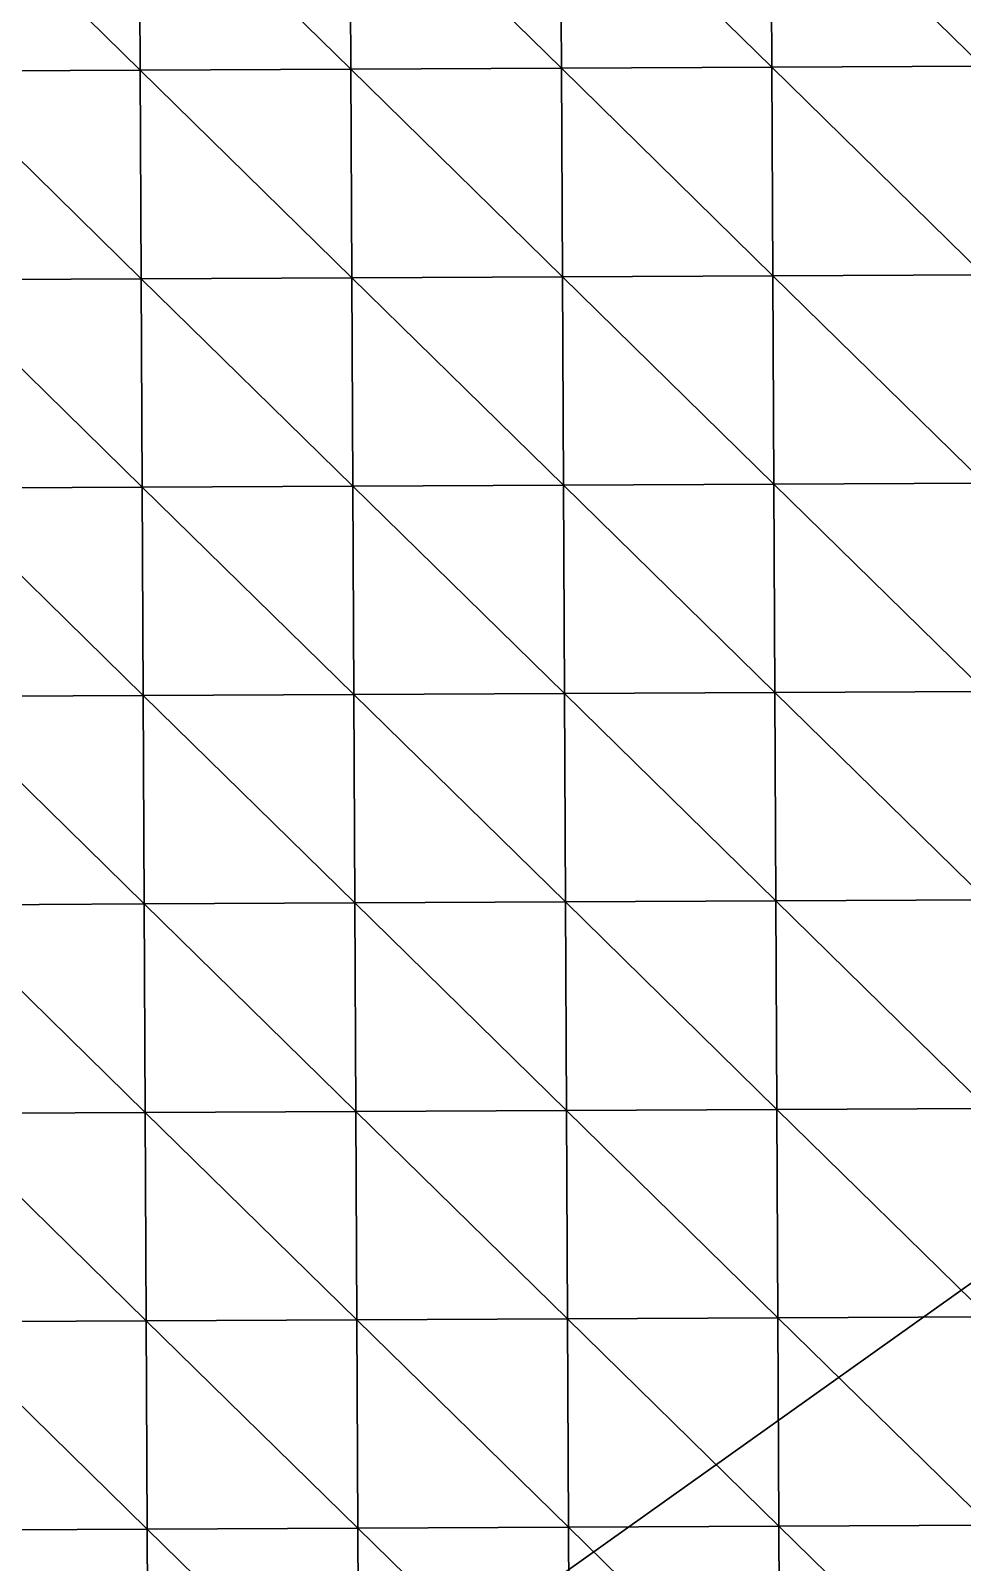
# Model space of a CAD drawing. Extents: x -372 to 678, y -263 to 741.
# Drawn here: x 217.4 to 273, y 438 to 529.4 of the extents above; entities that cross this region are included whole.
import ezdxf

# ---------------------------------------------------------------- set-up
doc = ezdxf.new("R2010")
doc.units = 0
doc.header["$LTSCALE"] = 0.0254
doc.layers.get('0').update_dxf_attribs({"linetype": 'CONTINUOUS'})
doc.layers.add('LOCATION_SNAPSHOT', color=144, linetype='CONTINUOUS')
doc.layers.add('LOCATION_TERRAIN', color=36, linetype='CONTINUOUS')

# ---------------------------------------------------------------- blocks, each defined once
blk = doc.blocks.new('LOCATION_SNAPSHOT_1')
at = {"color": 8}
mesh = blk.add_polyface(dxfattribs=at)
corners = [(-63.49, 214.773), (675.116, 740.668), (-66.007, 737.092), (677.638, 218.347)]
mesh.append_faces([[corners[k] for k in face] for face in [(0, 1, 2), (1, 0, 3)]], dxfattribs={"vtx0": -1, "color": 8})
blk = doc.blocks.new('LOCATION_TERRAIN_1')
at = {"color": 8}
mesh = blk.add_polyface(dxfattribs=at)
corners = [(223.925, 527.07, -0.223), (223.865, 539.506, 0.473), (211.303, 539.445, -0.756)]
mesh.append_faces([[corners[k] for k in face] for face in [(0, 1, 2)]], dxfattribs={"color": 8})
mesh = blk.add_polyface(dxfattribs=at)
corners = [(223.925, 527.07, -0.223), (211.303, 539.445, -0.756), (211.363, 527.009, -1.235)]
mesh.append_faces([[corners[k] for k in face] for face in [(0, 1, 2)]], dxfattribs={"color": 8})
mesh = blk.add_polyface(dxfattribs=at)
corners = [(236.486, 527.13, 0.789), (236.426, 539.567, 1.703), (223.865, 539.506, 0.473)]
mesh.append_faces([[corners[k] for k in face] for face in [(0, 1, 2)]], dxfattribs={"color": 8})
mesh = blk.add_polyface(dxfattribs=at)
corners = [(236.486, 527.13, 0.789), (223.865, 539.506, 0.473), (223.925, 527.07, -0.223)]
mesh.append_faces([[corners[k] for k in face] for face in [(0, 1, 2)]], dxfattribs={"color": 8})
mesh = blk.add_polyface(dxfattribs=at)
corners = [(249.047, 527.191, 1.569), (248.987, 539.627, 2.555), (236.426, 539.567, 1.703)]
mesh.append_faces([[corners[k] for k in face] for face in [(0, 1, 2)]], dxfattribs={"color": 8})
mesh = blk.add_polyface(dxfattribs=at)
corners = [(249.047, 527.191, 1.569), (236.426, 539.567, 1.703), (236.486, 527.13, 0.789)]
mesh.append_faces([[corners[k] for k in face] for face in [(0, 1, 2)]], dxfattribs={"color": 8})
mesh = blk.add_polyface(dxfattribs=at)
corners = [(261.609, 527.252, 2.229), (261.549, 539.688, 3.215), (248.987, 539.627, 2.555)]
mesh.append_faces([[corners[k] for k in face] for face in [(0, 1, 2)]], dxfattribs={"color": 8})
mesh = blk.add_polyface(dxfattribs=at)
corners = [(261.609, 527.252, 2.229), (248.987, 539.627, 2.555), (249.047, 527.191, 1.569)]
mesh.append_faces([[corners[k] for k in face] for face in [(0, 1, 2)]], dxfattribs={"color": 8})
mesh = blk.add_polyface(dxfattribs=at)
corners = [(274.17, 527.312, 2.889), (274.11, 539.748, 3.875), (261.549, 539.688, 3.215)]
mesh.append_faces([[corners[k] for k in face] for face in [(0, 1, 2)]], dxfattribs={"color": 8})
mesh = blk.add_polyface(dxfattribs=at)
corners = [(274.17, 527.312, 2.889), (261.549, 539.688, 3.215), (261.609, 527.252, 2.229)]
mesh.append_faces([[corners[k] for k in face] for face in [(0, 1, 2)]], dxfattribs={"color": 8})
mesh = blk.add_polyface(dxfattribs=at)
corners = [(223.985, 514.634, -0.46), (223.925, 527.07, -0.223), (211.363, 527.009, -1.235)]
mesh.append_faces([[corners[k] for k in face] for face in [(0, 1, 2)]], dxfattribs={"color": 8})
mesh = blk.add_polyface(dxfattribs=at)
corners = [(223.985, 514.634, -0.46), (211.363, 527.009, -1.235), (211.423, 514.573, -1.352)]
mesh.append_faces([[corners[k] for k in face] for face in [(0, 1, 2)]], dxfattribs={"color": 8})
mesh = blk.add_polyface(dxfattribs=at)
corners = [(236.546, 514.694, 0.433), (236.486, 527.13, 0.789), (223.925, 527.07, -0.223)]
mesh.append_faces([[corners[k] for k in face] for face in [(0, 1, 2)]], dxfattribs={"color": 8})
mesh = blk.add_polyface(dxfattribs=at)
corners = [(236.546, 514.694, 0.433), (223.925, 527.07, -0.223), (223.985, 514.634, -0.46)]
mesh.append_faces([[corners[k] for k in face] for face in [(0, 1, 2)]], dxfattribs={"color": 8})
mesh = blk.add_polyface(dxfattribs=at)
corners = [(249.107, 514.755, 1.172), (249.047, 527.191, 1.569), (236.486, 527.13, 0.789)]
mesh.append_faces([[corners[k] for k in face] for face in [(0, 1, 2)]], dxfattribs={"color": 8})
mesh = blk.add_polyface(dxfattribs=at)
corners = [(249.107, 514.755, 1.172), (236.486, 527.13, 0.789), (236.546, 514.694, 0.433)]
mesh.append_faces([[corners[k] for k in face] for face in [(0, 1, 2)]], dxfattribs={"color": 8})
mesh = blk.add_polyface(dxfattribs=at)
corners = [(261.669, 514.815, 1.832), (261.609, 527.252, 2.229), (249.047, 527.191, 1.569)]
mesh.append_faces([[corners[k] for k in face] for face in [(0, 1, 2)]], dxfattribs={"color": 8})
mesh = blk.add_polyface(dxfattribs=at)
corners = [(261.669, 514.815, 1.832), (249.047, 527.191, 1.569), (249.107, 514.755, 1.172)]
mesh.append_faces([[corners[k] for k in face] for face in [(0, 1, 2)]], dxfattribs={"color": 8})
mesh = blk.add_polyface(dxfattribs=at)
corners = [(274.23, 514.876, 2.492), (274.17, 527.312, 2.889), (261.609, 527.252, 2.229)]
mesh.append_faces([[corners[k] for k in face] for face in [(0, 1, 2)]], dxfattribs={"color": 8})
mesh = blk.add_polyface(dxfattribs=at)
corners = [(274.23, 514.876, 2.492), (261.609, 527.252, 2.229), (261.669, 514.815, 1.832)]
mesh.append_faces([[corners[k] for k in face] for face in [(0, 1, 2)]], dxfattribs={"color": 8})
mesh = blk.add_polyface(dxfattribs=at)
corners = [(224.045, 502.197, -0.643), (223.985, 514.634, -0.46), (211.423, 514.573, -1.352)]
mesh.append_faces([[corners[k] for k in face] for face in [(0, 1, 2)]], dxfattribs={"color": 8})
mesh = blk.add_polyface(dxfattribs=at)
corners = [(224.045, 502.197, -0.643), (211.423, 514.573, -1.352), (211.483, 502.137, -1.427)]
mesh.append_faces([[corners[k] for k in face] for face in [(0, 1, 2)]], dxfattribs={"color": 8})
mesh = blk.add_polyface(dxfattribs=at)
corners = [(236.606, 502.258, 0.141), (236.546, 514.694, 0.433), (223.985, 514.634, -0.46)]
mesh.append_faces([[corners[k] for k in face] for face in [(0, 1, 2)]], dxfattribs={"color": 8})
mesh = blk.add_polyface(dxfattribs=at)
corners = [(236.606, 502.258, 0.141), (223.985, 514.634, -0.46), (224.045, 502.197, -0.643)]
mesh.append_faces([[corners[k] for k in face] for face in [(0, 1, 2)]], dxfattribs={"color": 8})
mesh = blk.add_polyface(dxfattribs=at)
corners = [(249.167, 502.319, 0.843), (249.107, 514.755, 1.172), (236.546, 514.694, 0.433)]
mesh.append_faces([[corners[k] for k in face] for face in [(0, 1, 2)]], dxfattribs={"color": 8})
mesh = blk.add_polyface(dxfattribs=at)
corners = [(249.167, 502.319, 0.843), (236.546, 514.694, 0.433), (236.606, 502.258, 0.141)]
mesh.append_faces([[corners[k] for k in face] for face in [(0, 1, 2)]], dxfattribs={"color": 8})
mesh = blk.add_polyface(dxfattribs=at)
corners = [(261.729, 502.379, 1.503), (261.669, 514.815, 1.832), (249.107, 514.755, 1.172)]
mesh.append_faces([[corners[k] for k in face] for face in [(0, 1, 2)]], dxfattribs={"color": 8})
mesh = blk.add_polyface(dxfattribs=at)
corners = [(261.729, 502.379, 1.503), (249.107, 514.755, 1.172), (249.167, 502.319, 0.843)]
mesh.append_faces([[corners[k] for k in face] for face in [(0, 1, 2)]], dxfattribs={"color": 8})
mesh = blk.add_polyface(dxfattribs=at)
corners = [(274.29, 502.44, 2.163), (274.23, 514.876, 2.492), (261.669, 514.815, 1.832)]
mesh.append_faces([[corners[k] for k in face] for face in [(0, 1, 2)]], dxfattribs={"color": 8})
mesh = blk.add_polyface(dxfattribs=at)
corners = [(274.29, 502.44, 2.163), (261.669, 514.815, 1.832), (261.729, 502.379, 1.503)]
mesh.append_faces([[corners[k] for k in face] for face in [(0, 1, 2)]], dxfattribs={"color": 8})
mesh = blk.add_polyface(dxfattribs=at)
corners = [(224.104, 489.761, -0.827), (224.045, 502.197, -0.643), (211.483, 502.137, -1.427)]
mesh.append_faces([[corners[k] for k in face] for face in [(0, 1, 2)]], dxfattribs={"color": 8})
mesh = blk.add_polyface(dxfattribs=at)
corners = [(224.104, 489.761, -0.827), (211.483, 502.137, -1.427), (211.543, 489.701, -1.502)]
mesh.append_faces([[corners[k] for k in face] for face in [(0, 1, 2)]], dxfattribs={"color": 8})
mesh = blk.add_polyface(dxfattribs=at)
corners = [(236.666, 489.822, -0.151), (236.606, 502.258, 0.141), (224.045, 502.197, -0.643)]
mesh.append_faces([[corners[k] for k in face] for face in [(0, 1, 2)]], dxfattribs={"color": 8})
mesh = blk.add_polyface(dxfattribs=at)
corners = [(236.666, 489.822, -0.151), (224.045, 502.197, -0.643), (224.104, 489.761, -0.827)]
mesh.append_faces([[corners[k] for k in face] for face in [(0, 1, 2)]], dxfattribs={"color": 8})
mesh = blk.add_polyface(dxfattribs=at)
corners = [(249.227, 489.882, 0.514), (249.167, 502.319, 0.843), (236.606, 502.258, 0.141)]
mesh.append_faces([[corners[k] for k in face] for face in [(0, 1, 2)]], dxfattribs={"color": 8})
mesh = blk.add_polyface(dxfattribs=at)
corners = [(249.227, 489.882, 0.514), (236.606, 502.258, 0.141), (236.666, 489.822, -0.151)]
mesh.append_faces([[corners[k] for k in face] for face in [(0, 1, 2)]], dxfattribs={"color": 8})
mesh = blk.add_polyface(dxfattribs=at)
corners = [(261.789, 489.943, 1.174), (261.729, 502.379, 1.503), (249.167, 502.319, 0.843)]
mesh.append_faces([[corners[k] for k in face] for face in [(0, 1, 2)]], dxfattribs={"color": 8})
mesh = blk.add_polyface(dxfattribs=at)
corners = [(261.789, 489.943, 1.174), (249.167, 502.319, 0.843), (249.227, 489.882, 0.514)]
mesh.append_faces([[corners[k] for k in face] for face in [(0, 1, 2)]], dxfattribs={"color": 8})
mesh = blk.add_polyface(dxfattribs=at)
corners = [(274.35, 490.004, 1.834), (274.29, 502.44, 2.163), (261.729, 502.379, 1.503)]
mesh.append_faces([[corners[k] for k in face] for face in [(0, 1, 2)]], dxfattribs={"color": 8})
mesh = blk.add_polyface(dxfattribs=at)
corners = [(274.35, 490.004, 1.834), (261.729, 502.379, 1.503), (261.789, 489.943, 1.174)]
mesh.append_faces([[corners[k] for k in face] for face in [(0, 1, 2)]], dxfattribs={"color": 8})
mesh = blk.add_polyface(dxfattribs=at)
corners = [(261.849, 477.507, 1.127), (261.789, 489.943, 1.174), (249.227, 489.882, 0.514)]
mesh.append_faces([[corners[k] for k in face] for face in [(0, 1, 2)]], dxfattribs={"color": 8})
mesh = blk.add_polyface(dxfattribs=at)
corners = [(274.41, 477.567, 1.787), (274.35, 490.004, 1.834), (261.789, 489.943, 1.174)]
mesh.append_faces([[corners[k] for k in face] for face in [(0, 1, 2)]], dxfattribs={"color": 8})
mesh = blk.add_polyface(dxfattribs=at)
corners = [(274.41, 477.567, 1.787), (261.789, 489.943, 1.174), (261.849, 477.507, 1.127)]
mesh.append_faces([[corners[k] for k in face] for face in [(0, 1, 2)]], dxfattribs={"color": 8})
mesh = blk.add_polyface(dxfattribs=at)
corners = [(224.164, 477.325, -0.729), (224.104, 489.761, -0.827), (211.543, 489.701, -1.502)]
mesh.append_faces([[corners[k] for k in face] for face in [(0, 1, 2)]], dxfattribs={"color": 8})
mesh = blk.add_polyface(dxfattribs=at)
corners = [(224.164, 477.325, -0.729), (211.543, 489.701, -1.502), (211.603, 477.264, -1.296)]
mesh.append_faces([[corners[k] for k in face] for face in [(0, 1, 2)]], dxfattribs={"color": 8})
mesh = blk.add_polyface(dxfattribs=at)
corners = [(236.726, 477.386, -0.162), (236.666, 489.822, -0.151), (224.104, 489.761, -0.827)]
mesh.append_faces([[corners[k] for k in face] for face in [(0, 1, 2)]], dxfattribs={"color": 8})
mesh = blk.add_polyface(dxfattribs=at)
corners = [(236.726, 477.386, -0.162), (224.104, 489.761, -0.827), (224.164, 477.325, -0.729)]
mesh.append_faces([[corners[k] for k in face] for face in [(0, 1, 2)]], dxfattribs={"color": 8})
mesh = blk.add_polyface(dxfattribs=at)
corners = [(249.287, 477.446, 0.467), (249.227, 489.882, 0.514), (236.666, 489.822, -0.151)]
mesh.append_faces([[corners[k] for k in face] for face in [(0, 1, 2)]], dxfattribs={"color": 8})
mesh = blk.add_polyface(dxfattribs=at)
corners = [(249.287, 477.446, 0.467), (236.666, 489.822, -0.151), (236.726, 477.386, -0.162)]
mesh.append_faces([[corners[k] for k in face] for face in [(0, 1, 2)]], dxfattribs={"color": 8})
mesh = blk.add_polyface(dxfattribs=at)
corners = [(261.849, 477.507, 1.127), (249.227, 489.882, 0.514), (249.287, 477.446, 0.467)]
mesh.append_faces([[corners[k] for k in face] for face in [(0, 1, 2)]], dxfattribs={"color": 8})
mesh = blk.add_polyface(dxfattribs=at)
corners = [(224.224, 464.889, -0.584), (224.164, 477.325, -0.729), (211.603, 477.264, -1.296)]
mesh.append_faces([[corners[k] for k in face] for face in [(0, 1, 2)]], dxfattribs={"color": 8})
mesh = blk.add_polyface(dxfattribs=at)
corners = [(224.224, 464.889, -0.584), (211.603, 477.264, -1.296), (211.663, 464.828, -1.042)]
mesh.append_faces([[corners[k] for k in face] for face in [(0, 1, 2)]], dxfattribs={"color": 8})
mesh = blk.add_polyface(dxfattribs=at)
corners = [(236.786, 464.949, -0.125), (236.726, 477.386, -0.162), (224.164, 477.325, -0.729)]
mesh.append_faces([[corners[k] for k in face] for face in [(0, 1, 2)]], dxfattribs={"color": 8})
mesh = blk.add_polyface(dxfattribs=at)
corners = [(236.786, 464.949, -0.125), (224.164, 477.325, -0.729), (224.224, 464.889, -0.584)]
mesh.append_faces([[corners[k] for k in face] for face in [(0, 1, 2)]], dxfattribs={"color": 8})
mesh = blk.add_polyface(dxfattribs=at)
corners = [(249.347, 465.01, 0.467), (249.287, 477.446, 0.467), (236.726, 477.386, -0.162)]
mesh.append_faces([[corners[k] for k in face] for face in [(0, 1, 2)]], dxfattribs={"color": 8})
mesh = blk.add_polyface(dxfattribs=at)
corners = [(249.347, 465.01, 0.467), (236.726, 477.386, -0.162), (236.786, 464.949, -0.125)]
mesh.append_faces([[corners[k] for k in face] for face in [(0, 1, 2)]], dxfattribs={"color": 8})
mesh = blk.add_polyface(dxfattribs=at)
corners = [(261.909, 465.071, 1.127), (261.849, 477.507, 1.127), (249.287, 477.446, 0.467)]
mesh.append_faces([[corners[k] for k in face] for face in [(0, 1, 2)]], dxfattribs={"color": 8})
mesh = blk.add_polyface(dxfattribs=at)
corners = [(261.909, 465.071, 1.127), (249.287, 477.446, 0.467), (249.347, 465.01, 0.467)]
mesh.append_faces([[corners[k] for k in face] for face in [(0, 1, 2)]], dxfattribs={"color": 8})
mesh = blk.add_polyface(dxfattribs=at)
corners = [(274.47, 465.131, 1.787), (274.41, 477.567, 1.787), (261.849, 477.507, 1.127)]
mesh.append_faces([[corners[k] for k in face] for face in [(0, 1, 2)]], dxfattribs={"color": 8})
mesh = blk.add_polyface(dxfattribs=at)
corners = [(274.47, 465.131, 1.787), (261.849, 477.507, 1.127), (261.909, 465.071, 1.127)]
mesh.append_faces([[corners[k] for k in face] for face in [(0, 1, 2)]], dxfattribs={"color": 8})
mesh = blk.add_polyface(dxfattribs=at)
corners = [(224.284, 452.453, -0.438), (224.224, 464.889, -0.584), (211.663, 464.828, -1.042)]
mesh.append_faces([[corners[k] for k in face] for face in [(0, 1, 2)]], dxfattribs={"color": 8})
mesh = blk.add_polyface(dxfattribs=at)
corners = [(224.284, 452.453, -0.438), (211.663, 464.828, -1.042), (211.723, 452.392, -0.788)]
mesh.append_faces([[corners[k] for k in face] for face in [(0, 1, 2)]], dxfattribs={"color": 8})
mesh = blk.add_polyface(dxfattribs=at)
corners = [(236.846, 452.513, -0.088), (236.786, 464.949, -0.125), (224.224, 464.889, -0.584)]
mesh.append_faces([[corners[k] for k in face] for face in [(0, 1, 2)]], dxfattribs={"color": 8})
mesh = blk.add_polyface(dxfattribs=at)
corners = [(236.846, 452.513, -0.088), (224.224, 464.889, -0.584), (224.284, 452.453, -0.438)]
mesh.append_faces([[corners[k] for k in face] for face in [(0, 1, 2)]], dxfattribs={"color": 8})
mesh = blk.add_polyface(dxfattribs=at)
corners = [(249.407, 452.574, 0.467), (249.347, 465.01, 0.467), (236.786, 464.949, -0.125)]
mesh.append_faces([[corners[k] for k in face] for face in [(0, 1, 2)]], dxfattribs={"color": 8})
mesh = blk.add_polyface(dxfattribs=at)
corners = [(249.407, 452.574, 0.467), (236.786, 464.949, -0.125), (236.846, 452.513, -0.088)]
mesh.append_faces([[corners[k] for k in face] for face in [(0, 1, 2)]], dxfattribs={"color": 8})
mesh = blk.add_polyface(dxfattribs=at)
corners = [(261.969, 452.634, 1.127), (261.909, 465.071, 1.127), (249.347, 465.01, 0.467)]
mesh.append_faces([[corners[k] for k in face] for face in [(0, 1, 2)]], dxfattribs={"color": 8})
mesh = blk.add_polyface(dxfattribs=at)
corners = [(261.969, 452.634, 1.127), (249.347, 465.01, 0.467), (249.407, 452.574, 0.467)]
mesh.append_faces([[corners[k] for k in face] for face in [(0, 1, 2)]], dxfattribs={"color": 8})
mesh = blk.add_polyface(dxfattribs=at)
corners = [(274.53, 452.695, 1.787), (274.47, 465.131, 1.787), (261.909, 465.071, 1.127)]
mesh.append_faces([[corners[k] for k in face] for face in [(0, 1, 2)]], dxfattribs={"color": 8})
mesh = blk.add_polyface(dxfattribs=at)
corners = [(274.53, 452.695, 1.787), (261.909, 465.071, 1.127), (261.969, 452.634, 1.127)]
mesh.append_faces([[corners[k] for k in face] for face in [(0, 1, 2)]], dxfattribs={"color": 8})
mesh = blk.add_polyface(dxfattribs=at)
corners = [(224.344, 440.016, -0.025), (224.284, 452.453, -0.438), (211.723, 452.392, -0.788)]
mesh.append_faces([[corners[k] for k in face] for face in [(0, 1, 2)]], dxfattribs={"color": 8})
mesh = blk.add_polyface(dxfattribs=at)
corners = [(236.906, 440.077, 0.217), (236.846, 452.513, -0.088), (224.284, 452.453, -0.438)]
mesh.append_faces([[corners[k] for k in face] for face in [(0, 1, 2)]], dxfattribs={"color": 8})
mesh = blk.add_polyface(dxfattribs=at)
corners = [(236.906, 440.077, 0.217), (224.284, 452.453, -0.438), (224.344, 440.016, -0.025)]
mesh.append_faces([[corners[k] for k in face] for face in [(0, 1, 2)]], dxfattribs={"color": 8})
mesh = blk.add_polyface(dxfattribs=at)
corners = [(249.467, 440.138, 0.618), (249.407, 452.574, 0.467), (236.846, 452.513, -0.088)]
mesh.append_faces([[corners[k] for k in face] for face in [(0, 1, 2)]], dxfattribs={"color": 8})
mesh = blk.add_polyface(dxfattribs=at)
corners = [(249.467, 440.138, 0.618), (236.846, 452.513, -0.088), (236.906, 440.077, 0.217)]
mesh.append_faces([[corners[k] for k in face] for face in [(0, 1, 2)]], dxfattribs={"color": 8})
mesh = blk.add_polyface(dxfattribs=at)
corners = [(262.029, 440.198, 1.101), (261.969, 452.634, 1.127), (249.407, 452.574, 0.467)]
mesh.append_faces([[corners[k] for k in face] for face in [(0, 1, 2)]], dxfattribs={"color": 8})
mesh = blk.add_polyface(dxfattribs=at)
corners = [(262.029, 440.198, 1.101), (249.407, 452.574, 0.467), (249.467, 440.138, 0.618)]
mesh.append_faces([[corners[k] for k in face] for face in [(0, 1, 2)]], dxfattribs={"color": 8})
mesh = blk.add_polyface(dxfattribs=at)
corners = [(274.59, 440.259, 1.584), (274.53, 452.695, 1.787), (261.969, 452.634, 1.127)]
mesh.append_faces([[corners[k] for k in face] for face in [(0, 1, 2)]], dxfattribs={"color": 8})
mesh = blk.add_polyface(dxfattribs=at)
corners = [(274.59, 440.259, 1.584), (261.969, 452.634, 1.127), (262.029, 440.198, 1.101)]
mesh.append_faces([[corners[k] for k in face] for face in [(0, 1, 2)]], dxfattribs={"color": 8})
mesh = blk.add_polyface(dxfattribs=at)
corners = [(224.344, 440.016, -0.025), (211.723, 452.392, -0.788), (211.783, 439.956, -0.266)]
mesh.append_faces([[corners[k] for k in face] for face in [(0, 1, 2)]], dxfattribs={"color": 8})
mesh = blk.add_polyface(dxfattribs=at)
corners = [(224.404, 427.58, 0.449), (224.344, 440.016, -0.025), (211.783, 439.956, -0.266)]
mesh.append_faces([[corners[k] for k in face] for face in [(0, 1, 2)]], dxfattribs={"color": 8})
mesh = blk.add_polyface(dxfattribs=at)
corners = [(224.404, 427.58, 0.449), (211.783, 439.956, -0.266), (211.843, 427.52, 0.316)]
mesh.append_faces([[corners[k] for k in face] for face in [(0, 1, 2)]], dxfattribs={"color": 8})
mesh = blk.add_polyface(dxfattribs=at)
corners = [(236.966, 427.641, 0.582), (236.906, 440.077, 0.217), (224.344, 440.016, -0.025)]
mesh.append_faces([[corners[k] for k in face] for face in [(0, 1, 2)]], dxfattribs={"color": 8})
mesh = blk.add_polyface(dxfattribs=at)
corners = [(236.966, 427.641, 0.582), (224.344, 440.016, -0.025), (224.404, 427.58, 0.449)]
mesh.append_faces([[corners[k] for k in face] for face in [(0, 1, 2)]], dxfattribs={"color": 8})
mesh = blk.add_polyface(dxfattribs=at)
corners = [(249.527, 427.701, 0.803), (249.467, 440.138, 0.618), (236.906, 440.077, 0.217)]
mesh.append_faces([[corners[k] for k in face] for face in [(0, 1, 2)]], dxfattribs={"color": 8})
mesh = blk.add_polyface(dxfattribs=at)
corners = [(249.527, 427.701, 0.803), (236.906, 440.077, 0.217), (236.966, 427.641, 0.582)]
mesh.append_faces([[corners[k] for k in face] for face in [(0, 1, 2)]], dxfattribs={"color": 8})
mesh = blk.add_polyface(dxfattribs=at)
corners = [(262.089, 427.762, 1.069), (262.029, 440.198, 1.101), (249.467, 440.138, 0.618)]
mesh.append_faces([[corners[k] for k in face] for face in [(0, 1, 2)]], dxfattribs={"color": 8})
mesh = blk.add_polyface(dxfattribs=at)
corners = [(262.089, 427.762, 1.069), (249.467, 440.138, 0.618), (249.527, 427.701, 0.803)]
mesh.append_faces([[corners[k] for k in face] for face in [(0, 1, 2)]], dxfattribs={"color": 8})
mesh = blk.add_polyface(dxfattribs=at)
corners = [(274.65, 427.823, 1.335), (274.59, 440.259, 1.584), (262.029, 440.198, 1.101)]
mesh.append_faces([[corners[k] for k in face] for face in [(0, 1, 2)]], dxfattribs={"color": 8})
mesh = blk.add_polyface(dxfattribs=at)
corners = [(274.65, 427.823, 1.335), (262.029, 440.198, 1.101), (262.089, 427.762, 1.069)]
mesh.append_faces([[corners[k] for k in face] for face in [(0, 1, 2)]], dxfattribs={"color": 8})

msp = doc.modelspace()

# ---------------------------------------------------------------- block references
at = {"layer": 'LOCATION_SNAPSHOT', "color": 0}
msp.add_blockref('LOCATION_SNAPSHOT_1', (0, 0), dxfattribs=at)
at = {"layer": 'LOCATION_TERRAIN', "color": 0}
msp.add_blockref('LOCATION_TERRAIN_1', (0, 0), dxfattribs=at)

doc.saveas('drawing.dxf')
